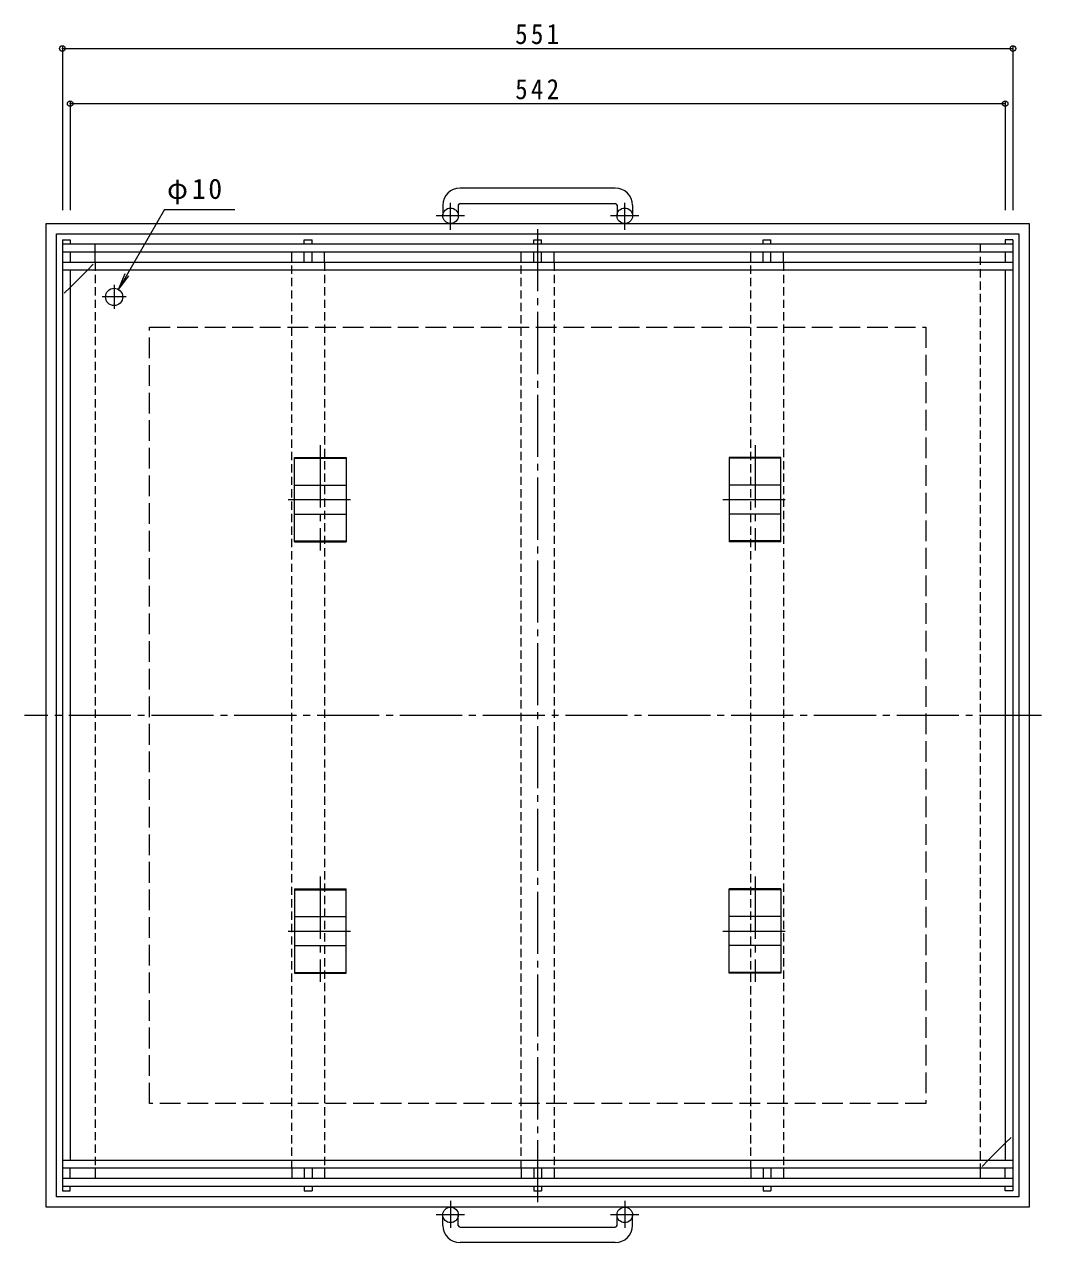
# Model space of a CAD drawing. Units: millimetres, scale not verified. Extents: x -858 to 1117, y -778 to 761.
# Drawn here: x -858 to -268, y -394 to 312 of the extents above; entities that cross this region are included whole.
import ezdxf

# ---------------------------------------------------------------- set-up
doc = ezdxf.new("R2010")
doc.units = ezdxf.units.MM
doc.header["$LTSCALE"] = 4
doc.header["$PDMODE"] = 32
doc.header["$PDSIZE"] = 3.2
for name, pattern in [('CHAIN1', [8, 5, -1, 1, -1]), ('CHAIN2', [12, 9, -1, 1, -1]), ('DASHED1', [1.8, 1.2, -0.6]), ('DASHED3', [4, 3, -1])]:
    doc.linetypes.add(name, pattern=pattern)
for name, color, linetype, lineweight in [('0-0_通り芯', 7, 'CHAIN2', 9), ('0-1_躯体', 2, 'DASHED3', 9), ('0-2_仕上', 7, 'Continuous', 9), ('0-3_建具', 4, 'Continuous', 9), ('0-4_その他', 7, 'Continuous', 9)]:
    doc.layers.add(name, color=color, linetype=linetype, lineweight=lineweight)
doc.styles.add('ＭＳ ゴシック', font='')
doc.styles.get('ＭＳ ゴシック').set_extended_font_data('MS Gothic')

msp = doc.modelspace()

# ---------------------------------------------------------------- linework, layer by layer
at = {"layer": '0-0_通り芯'}
for p, q in [((-560.387, 193.569), (-560.387, -373.054)), ((-805.887, 161.269), (-805.887, 147.269)), ((-798.887, 154.269), (-812.887, 154.269)), ((-686.387, 68.291), (-686.387, 7.262)), ((-434.387, 68.291), (-434.387, 7.262)), ((-704.961, 36.769), (-667.812, 36.769)), ((-452.961, 36.769), (-415.812, 36.769)), ((-268.231, -88.231), (-857.932, -88.231)), ((-686.387, -181.709), (-686.387, -242.738)), ((-434.387, -181.709), (-434.387, -242.738)), ((-704.961, -213.231), (-667.812, -213.231)), ((-452.961, -213.231), (-415.812, -213.231))]:
    msp.add_line(p, q, dxfattribs=at)
at = {"layer": '0-1_躯体'}
msp.add_lwpolyline([(-785.387, -313.231), (-785.387, 136.769), (-335.387, 136.769), (-335.387, -313.231)], close=True, dxfattribs=at)
at = {"layer": '0-2_仕上'}
for p, q in [((-835.887, 187.269), (-835.887, -363.732)), ((-835.887, 187.269), (-831.386, 187.269)), ((-284.887, 184.769), (-835.887, 184.769)), ((-831.386, 187.269), (-831.386, 184.769)), ((-691.136, 184.769), (-691.136, 187.269)), ((-558.136, 184.769), (-558.136, 187.269)), ((-425.136, 184.769), (-425.136, 187.269)), ((-289.387, 187.269), (-289.387, 184.769)), ((-284.887, 187.269), (-289.387, 187.269)), ((-284.887, 187.269), (-284.887, -363.732)), ((-284.887, 180.269), (-835.887, 180.269)), ((-831.386, 180.269), (-831.386, 174.269)), ((-695.636, 174.269), (-695.636, 180.269)), ((-691.136, 174.269), (-691.136, 180.269)), ((-562.637, 174.269), (-562.637, 180.269)), ((-558.136, 174.269), (-558.136, 180.269)), ((-429.636, 174.269), (-429.636, 180.269)), ((-425.136, 174.269), (-425.136, 180.269)), ((-289.387, 180.269), (-289.387, 174.269)), ((-284.887, 174.269), (-835.887, 174.269)), ((-284.887, 169.769), (-835.887, 169.769)), ((-821.386, 169.769), (-831.386, 159.769)), ((-831.386, 169.769), (-831.386, -346.231)), ((-289.387, 169.769), (-289.387, -346.231)), ((-299.387, -346.231), (-289.387, -336.231)), ((-284.887, -346.231), (-835.887, -346.231)), ((-284.887, -350.731), (-835.887, -350.731)), ((-831.386, -356.731), (-831.386, -350.731)), ((-695.636, -350.731), (-695.636, -356.731)), ((-691.136, -350.731), (-691.136, -356.731)), ((-562.637, -350.731), (-562.637, -356.731)), ((-558.136, -350.731), (-558.136, -356.731)), ((-429.636, -350.731), (-429.636, -356.731)), ((-425.136, -350.731), (-425.136, -356.731)), ((-289.387, -356.731), (-289.387, -350.731)), ((-284.887, -356.731), (-835.887, -356.731)), ((-284.887, -361.232), (-835.887, -361.232)), ((-835.887, -363.732), (-831.386, -363.732)), ((-831.386, -363.732), (-831.386, -361.232)), ((-691.136, -361.232), (-691.136, -363.732)), ((-558.136, -361.232), (-558.136, -363.732)), ((-425.136, -361.232), (-425.136, -363.732)), ((-289.387, -363.732), (-289.387, -361.232)), ((-284.887, -363.732), (-289.387, -363.732))]:
    msp.add_line(p, q, dxfattribs=at)
at = {"layer": '0-2_仕上', "color": 2, "linetype": 'DASHED1'}
for p, q in [((-816.886, 180.269), (-816.886, 184.769)), ((-303.886, 184.769), (-303.886, -350.731)), ((-816.886, 174.269), (-816.886, -350.731)), ((-702.887, -350.731), (-702.887, 174.269)), ((-683.886, 174.269), (-683.886, -350.731)), ((-569.887, -350.731), (-569.887, 174.269)), ((-550.886, 174.269), (-550.886, -350.731)), ((-436.887, -350.731), (-436.887, 174.269)), ((-417.886, 174.269), (-417.886, -350.731))]:
    msp.add_line(p, q, dxfattribs=at)
at = {"layer": '0-2_仕上', "color": 2}
for p, q in [((-816.886, 174.269), (-816.886, 180.269)), ((-702.887, 174.269), (-702.887, 180.269)), ((-683.886, 174.269), (-683.886, 180.269)), ((-569.887, 174.269), (-569.887, 180.269)), ((-550.886, 174.269), (-550.886, 180.269)), ((-436.887, 174.269), (-436.887, 180.269)), ((-417.886, 174.269), (-417.886, 180.269)), ((-816.886, -350.731), (-816.886, -356.731)), ((-702.887, -350.731), (-702.887, -356.731)), ((-683.886, -350.731), (-683.886, -356.731)), ((-569.887, -350.731), (-569.887, -356.731)), ((-550.886, -350.731), (-550.886, -356.731)), ((-436.887, -350.731), (-436.887, -356.731)), ((-417.886, -350.731), (-417.886, -356.731)), ((-303.886, -350.731), (-303.886, -356.731))]:
    msp.add_line(p, q, dxfattribs=at)
at = {"layer": '0-2_仕上', "linetype": 'DASHED1'}
for p, q in [((-821.386, 169.769), (-816.886, 174.269)), ((-831.386, 159.769), (-835.887, 155.269)), ((-289.387, -336.231), (-284.887, -331.732)), ((-299.387, -346.231), (-303.887, -350.731))]:
    msp.add_line(p, q, dxfattribs=at)
at = {"layer": '0-2_仕上', "color": 3}
for p, q in [((-701.387, 12.314), (-701.387, 61.223)), ((-701.387, 61.223), (-671.386, 61.223)), ((-701.387, 60.723), (-671.386, 60.723)), ((-671.386, 61.223), (-671.386, 12.314)), ((-449.387, 61.223), (-449.387, 12.314)), ((-419.386, 61.223), (-449.387, 61.223)), ((-419.386, 60.723), (-449.387, 60.723)), ((-419.386, 12.314), (-419.386, 61.223)), ((-701.387, 45.135), (-671.386, 45.135)), ((-419.386, 45.135), (-449.387, 45.135)), ((-701.387, 28.403), (-671.386, 28.403)), ((-419.386, 28.403), (-449.387, 28.403)), ((-701.387, 12.814), (-671.386, 12.814)), ((-701.387, 12.314), (-671.386, 12.314)), ((-419.386, 12.814), (-449.387, 12.814)), ((-419.386, 12.314), (-449.387, 12.314)), ((-701.387, -188.777), (-701.387, -237.686)), ((-701.387, -188.777), (-671.386, -188.777)), ((-701.387, -189.277), (-671.386, -189.277)), ((-671.386, -237.686), (-671.386, -188.777)), ((-449.387, -237.686), (-449.387, -188.777)), ((-419.386, -188.777), (-449.387, -188.777)), ((-419.386, -189.277), (-449.387, -189.277)), ((-419.386, -188.777), (-419.386, -237.686)), ((-701.387, -204.865), (-671.386, -204.865)), ((-419.386, -204.865), (-449.387, -204.865)), ((-701.387, -221.597), (-671.386, -221.597)), ((-419.386, -221.597), (-449.387, -221.597)), ((-701.387, -237.186), (-671.386, -237.186)), ((-701.387, -237.686), (-671.386, -237.686)), ((-419.386, -237.186), (-449.387, -237.186)), ((-419.386, -237.686), (-449.387, -237.686))]:
    msp.add_line(p, q, dxfattribs=at)
at = {"layer": '0-2_仕上'}
for points in [[(-695.636, 184.769), (-695.636, 187.269), (-691.136, 187.269)], [(-562.637, 184.769), (-562.637, 187.269), (-558.136, 187.269)], [(-429.636, 184.769), (-429.636, 187.269), (-425.136, 187.269)], [(-695.636, -361.232), (-695.636, -363.732), (-691.136, -363.732)], [(-562.637, -361.232), (-562.637, -363.732), (-558.136, -363.732)], [(-429.636, -361.232), (-429.636, -363.732), (-425.136, -363.732)]]:
    msp.add_lwpolyline(points, dxfattribs=at)
msp.add_circle((-805.887, 154.269), 5, dxfattribs=at)
at = {"layer": '0-3_建具'}
for p, q in [((-515.387, 217.369), (-605.386, 217.369)), ((-615.386, 207.369), (-615.386, 201.269)), ((-606.386, 207.369), (-606.386, 201.269)), ((-605.386, 208.369), (-515.386, 208.369)), ((-514.386, 207.369), (-514.386, 201.269)), ((-505.387, 207.369), (-505.387, 201.269)), ((-615.386, -383.831), (-615.386, -377.731)), ((-606.386, -383.831), (-606.386, -377.731)), ((-514.386, -383.831), (-514.386, -377.731)), ((-505.387, -383.831), (-505.387, -377.731)), ((-605.386, -384.831), (-515.386, -384.831)), ((-515.387, -393.831), (-605.386, -393.831))]:
    msp.add_line(p, q, dxfattribs=at)
at = {"layer": '0-3_建具', "linetype": 'CHAIN1'}
for p, q in [((-610.887, 193.161), (-610.887, 208.759)), ((-509.886, 193.161), (-509.886, 208.759)), ((-602.723, 201.269), (-619.13, 201.269)), ((-501.723, 201.269), (-518.131, 201.269)), ((-610.887, -369.624), (-610.887, -385.222)), ((-509.886, -369.624), (-509.886, -385.222)), ((-602.723, -377.731), (-619.13, -377.731)), ((-501.723, -377.731), (-518.131, -377.731))]:
    msp.add_line(p, q, dxfattribs=at)
at = {"layer": '0-3_建具'}
for points in [[(-845.387, -373.231), (-845.387, 196.769), (-275.387, 196.769), (-275.387, -373.231)], [(-839.387, -367.231), (-839.387, 190.769), (-281.387, 190.769), (-281.387, -367.231)]]:
    msp.add_lwpolyline(points, close=True, dxfattribs=at)
for centre in [(-610.887, 201.269), (-509.887, 201.269), (-610.887, -377.731), (-509.887, -377.731)]:
    msp.add_circle(centre, 4.5, dxfattribs=at)
for centre, radius, start, end in [((-605.386, 207.369), 10, 90, 180), ((-515.387, 207.369), 10, 0, 90), ((-605.386, 207.369), 1, 90, 180), ((-515.386, 207.369), 1, 0, 90), ((-605.386, -383.831), 10, 180, 270), ((-605.386, -383.831), 1, 180, 270), ((-515.387, -383.831), 10, 270, 0), ((-515.386, -383.831), 1, 270, 0)]:
    msp.add_arc(centre, radius, start, end, dxfattribs=at)
at = {"layer": '0-4_その他'}
for p, q in [((-835.887, 299.438), (-835.887, 204.505)), ((-835.887, 298.238), (-284.887, 298.238)), ((-284.887, 299.438), (-284.887, 204.505)), ((-831.386, 267.478), (-831.386, 204.505)), ((-831.386, 266.278), (-289.387, 266.278)), ((-289.387, 267.478), (-289.387, 204.505)), ((-776.663, 204.885), (-803.387, 158.599)), ((-776.663, 204.885), (-735.847, 204.885)), ((-803.387, 158.599), (-799.56, 167.838)), ((-803.387, 158.599), (-797.299, 166.533))]:
    msp.add_line(p, q, dxfattribs=at)
for p in [(-835.887, 298.238), (-284.887, 298.238), (-831.386, 266.278), (-289.387, 266.278)]:
    msp.add_point(p, dxfattribs=at)

# ---------------------------------------------------------------- texts
at = {"layer": '0-4_その他', "color": 2, "char_height": 11.73, "attachment_point": 7, "style": 'ＭＳ ゴシック'}
for s, insert in [('\\T1.27;\\W0.9;551', (-573.387, 300.638)), ('\\T1.27;\\W0.9;542', (-573.387, 268.678)), ('\\T1.19;φ10', (-775.216, 207.893))]:
    msp.add_mtext(s, dxfattribs=dict(at, insert=insert))

doc.saveas('drawing.dxf')
